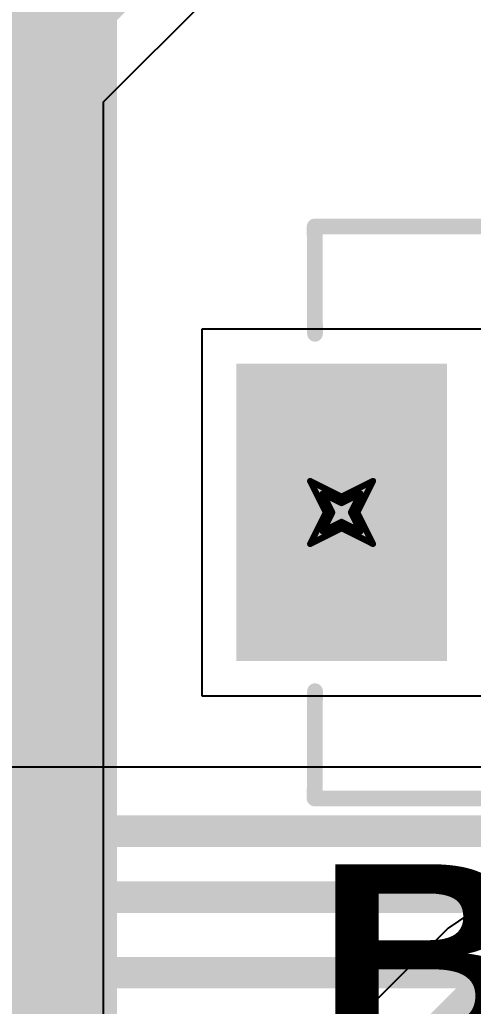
# Model space of a CAD drawing. Header units: inches. Extents: x -36 to 349, y -11 to 240.
# Drawn here: x 143.64 to 147.31, y 81.39 to 89.36 of the extents above; entities that cross this region are included whole.
import ezdxf

# ---------------------------------------------------------------- set-up
doc = ezdxf.new("R2010")
doc.units = ezdxf.units.IN
for name, color, linetype in [('Bottom Layer', 5, 'Continuous'), ('Bottom Solder', 6, 'Continuous'), ('Drill Drawing', 1, 'Continuous'), ('Layer 1', 16, 'Continuous'), ('Layer 2', 76, 'Continuous'), ('Multi-Layer', 9, 'Continuous'), ('Pad Holes', 156, 'Continuous'), ('Top Layer', 1, 'Continuous'), ('Top Overlay', 2, 'Continuous'), ('Top Solder', 216, 'Continuous')]:
    doc.layers.add(name, color=color, linetype=linetype)
doc.styles.add('Arial Black_Bold', font='', dxfattribs={"height": 0.2})
doc.styles.get('Arial Black_Bold').set_extended_font_data('Arial Black', bold=True)

# ---------------------------------------------------------------- blocks, each defined once
blk = doc.blocks.new('SS_12D02_G040_166')
at = {"layer": 'Bottom Layer'}
blk.add_hatch(color=5, dxfattribs=at).paths.add_polyline_path([(-3.35, -1.1), (-4.85, -1.1), (-4.85, 1.1), (-3.35, 1.1)])
at = {"layer": 'Bottom Solder'}
blk.add_hatch(color=6, dxfattribs=at).paths.add_polyline_path([(-3.2484, -1.2016), (-4.9516, -1.2016), (-4.9516, 1.2016), (-3.2484, 1.2016)])
at = {"layer": 'Layer 1'}
blk.add_hatch(color=16, dxfattribs=at).paths.add_polyline_path([(-3.35, -1.1), (-4.85, -1.1), (-4.85, 1.1), (-3.35, 1.1)])
at = {"layer": 'Layer 2'}
blk.add_hatch(color=76, dxfattribs=at).paths.add_polyline_path([(-3.35, -1.1), (-4.85, -1.1), (-4.85, 1.1), (-3.35, 1.1)])
at = {"layer": 'Multi-Layer'}
blk.add_hatch(color=9, dxfattribs=at).paths.add_polyline_path([(-3.35, -1.1), (-4.85, -1.1), (-4.85, 1.1), (-3.35, 1.1)])
at = {"layer": 'Pad Holes'}
blk.add_hatch(color=7, dxfattribs=at).paths.add_polyline_path([(-4.45, -0.75), (-4.45, 0.75), (-3.75, 0.75), (-3.75, -0.75)])
at = {"layer": 'Top Layer'}
blk.add_hatch(color=1, dxfattribs=at).paths.add_polyline_path([(-3.35, -1.1), (-4.85, -1.1), (-4.85, 1.1), (-3.35, 1.1)])
at = {"layer": 'Top Solder'}
blk.add_hatch(color=216, dxfattribs=at).paths.add_polyline_path([(-3.2484, -1.2016), (-4.9516, -1.2016), (-4.9516, 1.2016), (-3.2484, 1.2016)])
at = {"layer": 'Top Overlay'}
for points in [[(-4.318, 2.3114, 0.127, 0.127, 0), (-4.315, 1.4442, 0.127, 0.127, 0)], [(-4.315, 2.3114, 0.127, 0.127, 0), (4.315, 2.3114, 0.127, 0.127, 0)], [(-4.318, -2.3114, 0.127, 0.127, 0), (-4.315, -1.4442, 0.127, 0.127, 0)], [(-4.315, -2.3114, 0.127, 0.127, 0), (4.315, -2.3114, 0.127, 0.127, 0)]]:
    blk.add_lwpolyline(points, format="xyseb", dxfattribs=at)
for points in [[(-4.3498, 2.3114, 0.0635, 0.0635, 1), (-4.2862, 2.3114, 0.0635, 0.0635, 1)], [(-4.3468, 2.3114, 0.0635, 0.0635, 1), (-4.2833, 2.3114, 0.0635, 0.0635, 1)], [(-4.3468, 1.4442, 0.0635, 0.0635, 1), (-4.2833, 1.4442, 0.0635, 0.0635, 1)], [(-4.3468, -1.4442, 0.0635, 0.0635, 1), (-4.2833, -1.4442, 0.0635, 0.0635, 1)], [(-4.3498, -2.3114, 0.0635, 0.0635, 1), (-4.2863, -2.3114, 0.0635, 0.0635, 1)], [(-4.3468, -2.3114, 0.0635, 0.0635, 1), (-4.2833, -2.3114, 0.0635, 0.0635, 1)]]:
    blk.add_lwpolyline(points, format="xyseb", close=True, dxfattribs=at)

msp = doc.modelspace()

# ---------------------------------------------------------------- hatches: boundary and pattern name
at = {"layer": 'Layer 1'}
msp.add_hatch(color=16, dxfattribs=at).paths.add_polyline_path([(129.413, 76.454), (144.4248, 76.454), (144.4248, 91.013), (129.413, 91.013)])

# ---------------------------------------------------------------- linework, layer by layer
at = {"layer": 'Bottom Layer'}
for p, q in [((147.3727, 86.8611), (145.1107, 86.8611)), ((145.1107, 86.8611), (145.1107, 83.8991)), ((145.1107, 83.8991), (147.3727, 83.8991)), ((152.0014, 83.322), (140.2999, 83.322))]:
    msp.add_line(p, q, dxfattribs=at)
for points in [[(129.6407, 82.804, 0.254, 0.254, 0), (152.0014, 82.804, 0.254, 0.254, 0)], [(129.3496, 82.2706, 0.254, 0.254, 0), (151.7348, 82.2706, 0.254, 0.254, 0)], [(129.0673, 81.661, 0.254, 0.254, 0), (151.4808, 81.661, 0.254, 0.254, 0)]]:
    msp.add_lwpolyline(points, format="xyseb", dxfattribs=at)
at = {"layer": 'Drill Drawing'}
for points in [[(145.9877, 85.6341, 0.0508, 0.0508, 0), (146.2417, 85.5071, 0.0508, 0.0508, 0)], [(145.9877, 85.6341, 0.0508, 0.0508, 0), (146.1147, 85.3801, 0.0508, 0.0508, 0)], [(146.2417, 85.5071, 0.0508, 0.0508, 0), (146.4957, 85.6341, 0.0508, 0.0508, 0)], [(146.3687, 85.3801, 0.0508, 0.0508, 0), (146.4957, 85.6341, 0.0508, 0.0508, 0)], [(146.0893, 85.5325, 0.0508, 0.0508, 0), (146.2417, 85.4563, 0.0508, 0.0508, 0)], [(146.0893, 85.5325, 0.0508, 0.0508, 0), (146.1655, 85.3801, 0.0508, 0.0508, 0)], [(146.2417, 85.4563, 0.0508, 0.0508, 0), (146.3941, 85.5325, 0.0508, 0.0508, 0)], [(146.3179, 85.3801, 0.0508, 0.0508, 0), (146.3941, 85.5325, 0.0508, 0.0508, 0)], [(145.9877, 85.1261, 0.0508, 0.0508, 0), (146.1147, 85.3801, 0.0508, 0.0508, 0)], [(146.0893, 85.2277, 0.0508, 0.0508, 0), (146.1655, 85.3801, 0.0508, 0.0508, 0)], [(146.3179, 85.3801, 0.0508, 0.0508, 0), (146.3941, 85.2277, 0.0508, 0.0508, 0)], [(146.3687, 85.3801, 0.0508, 0.0508, 0), (146.4957, 85.1261, 0.0508, 0.0508, 0)], [(146.0893, 85.2277, 0.0508, 0.0508, 0), (146.2417, 85.3039, 0.0508, 0.0508, 0)], [(146.2417, 85.3039, 0.0508, 0.0508, 0), (146.3941, 85.2277, 0.0508, 0.0508, 0)], [(145.9877, 85.1261, 0.0508, 0.0508, 0), (146.2417, 85.2531, 0.0508, 0.0508, 0)], [(146.2417, 85.2531, 0.0508, 0.0508, 0), (146.4957, 85.1261, 0.0508, 0.0508, 0)]]:
    msp.add_lwpolyline(points, format="xyseb", dxfattribs=at)
for points in [[(145.975, 85.6341, 0.0254, 0.0254, 1), (146.0004, 85.6341, 0.0254, 0.0254, 1)], [(145.975, 85.6341, 0.0254, 0.0254, 1), (146.0004, 85.6341, 0.0254, 0.0254, 1)], [(146.483, 85.6341, 0.0254, 0.0254, 1), (146.5084, 85.6341, 0.0254, 0.0254, 1)], [(146.483, 85.6341, 0.0254, 0.0254, 1), (146.5084, 85.6341, 0.0254, 0.0254, 1)], [(146.0766, 85.5325, 0.0254, 0.0254, 1), (146.102, 85.5325, 0.0254, 0.0254, 1)], [(146.0766, 85.5325, 0.0254, 0.0254, 1), (146.102, 85.5325, 0.0254, 0.0254, 1)], [(146.3814, 85.5325, 0.0254, 0.0254, 1), (146.4068, 85.5325, 0.0254, 0.0254, 1)], [(146.3814, 85.5325, 0.0254, 0.0254, 1), (146.4068, 85.5325, 0.0254, 0.0254, 1)], [(146.229, 85.5071, 0.0254, 0.0254, 1), (146.2544, 85.5071, 0.0254, 0.0254, 1)], [(146.229, 85.5071, 0.0254, 0.0254, 1), (146.2544, 85.5071, 0.0254, 0.0254, 1)], [(146.229, 85.4563, 0.0254, 0.0254, 1), (146.2544, 85.4563, 0.0254, 0.0254, 1)], [(146.229, 85.4563, 0.0254, 0.0254, 1), (146.2544, 85.4563, 0.0254, 0.0254, 1)], [(146.102, 85.3801, 0.0254, 0.0254, 1), (146.1274, 85.3801, 0.0254, 0.0254, 1)], [(146.102, 85.3801, 0.0254, 0.0254, 1), (146.1274, 85.3801, 0.0254, 0.0254, 1)], [(146.1528, 85.3801, 0.0254, 0.0254, 1), (146.1782, 85.3801, 0.0254, 0.0254, 1)], [(146.1528, 85.3801, 0.0254, 0.0254, 1), (146.1782, 85.3801, 0.0254, 0.0254, 1)], [(146.3052, 85.3801, 0.0254, 0.0254, 1), (146.3306, 85.3801, 0.0254, 0.0254, 1)], [(146.3052, 85.3801, 0.0254, 0.0254, 1), (146.3306, 85.3801, 0.0254, 0.0254, 1)], [(146.356, 85.3801, 0.0254, 0.0254, 1), (146.3814, 85.3801, 0.0254, 0.0254, 1)], [(146.356, 85.3801, 0.0254, 0.0254, 1), (146.3814, 85.3801, 0.0254, 0.0254, 1)], [(146.229, 85.3039, 0.0254, 0.0254, 1), (146.2544, 85.3039, 0.0254, 0.0254, 1)], [(146.229, 85.3039, 0.0254, 0.0254, 1), (146.2544, 85.3039, 0.0254, 0.0254, 1)], [(146.0766, 85.2277, 0.0254, 0.0254, 1), (146.102, 85.2277, 0.0254, 0.0254, 1)], [(146.0766, 85.2277, 0.0254, 0.0254, 1), (146.102, 85.2277, 0.0254, 0.0254, 1)], [(146.229, 85.2531, 0.0254, 0.0254, 1), (146.2544, 85.2531, 0.0254, 0.0254, 1)], [(146.229, 85.2531, 0.0254, 0.0254, 1), (146.2544, 85.2531, 0.0254, 0.0254, 1)], [(146.3814, 85.2277, 0.0254, 0.0254, 1), (146.4068, 85.2277, 0.0254, 0.0254, 1)], [(146.3814, 85.2277, 0.0254, 0.0254, 1), (146.4068, 85.2277, 0.0254, 0.0254, 1)], [(145.975, 85.1261, 0.0254, 0.0254, 1), (146.0004, 85.1261, 0.0254, 0.0254, 1)], [(145.975, 85.1261, 0.0254, 0.0254, 1), (146.0004, 85.1261, 0.0254, 0.0254, 1)], [(146.483, 85.1261, 0.0254, 0.0254, 1), (146.5084, 85.1261, 0.0254, 0.0254, 1)], [(146.483, 85.1261, 0.0254, 0.0254, 1), (146.5084, 85.1261, 0.0254, 0.0254, 1)]]:
    msp.add_lwpolyline(points, format="xyseb", close=True, dxfattribs=at)
at = {"layer": 'Layer 1'}
for p, q in [((147.3727, 86.8611), (145.1107, 86.8611)), ((145.1107, 86.8611), (145.1107, 83.8991)), ((145.1107, 83.8991), (147.3727, 83.8991))]:
    msp.add_line(p, q, dxfattribs=at)
msp.add_lwpolyline([(143.9934, 86.0812, 0.254, 0.254, 0), (144.272, 85.8026, 0.254, 0.254, 0)], format="xyseb", dxfattribs=at)
for points in [[(143.9299, 86.0812, 0.127, 0.127, 1), (144.0569, 86.0812, 0.127, 0.127, 1)], [(144.2085, 85.8026, 0.127, 0.127, 1), (144.3355, 85.8026, 0.127, 0.127, 1)]]:
    msp.add_lwpolyline(points, format="xyseb", close=True, dxfattribs=at)
at = {"layer": 'Layer 2'}
for p, q in [((147.3727, 86.8611), (145.1107, 86.8611)), ((145.1107, 86.8611), (145.1107, 83.8991)), ((145.1107, 83.8991), (147.3727, 83.8991))]:
    msp.add_line(p, q, dxfattribs=at)
at = {"layer": 'Top Layer'}
for p, q in [((144.3164, 88.6987), (146.8252, 91.2075)), ((144.3164, 74.7889), (144.3164, 88.6987)), ((147.3727, 86.8611), (145.1107, 86.8611)), ((145.1107, 86.8611), (145.1107, 83.8991)), ((145.1107, 83.8991), (147.3727, 83.8991)), ((147.2715, 82.1331), (147.1035, 82.0208)), ((147.4697, 82.1726), (147.2715, 82.1331)), ((147.1035, 82.0208), (146.0644, 80.9818))]:
    msp.add_line(p, q, dxfattribs=at)
for points in [[(143.7984, 88.9132, 0.254, 0.254, 0), (146.459, 91.5738, 0.254, 0.254, 0)], [(143.7984, 74.5744, 0.254, 0.254, 0), (143.7984, 88.9132, 0.254, 0.254, 0)], [(146.4307, 80.6155, 0.254, 0.254, 0), (147.4697, 81.6546, 0.254, 0.254, 0)]]:
    msp.add_lwpolyline(points, format="xyseb", dxfattribs=at)
msp.add_lwpolyline([(143.7349, 88.9132, 0.127, 0.127, 1), (143.8619, 88.9132, 0.127, 0.127, 1)], format="xyseb", close=True, dxfattribs=at)
msp.add_lwpolyline([(143.7349, 88.9132, 0.127, 0.127, 1), (143.8619, 88.9132, 0.127, 0.127, 1)], format="xyseb", close=True, dxfattribs=at)

# ---------------------------------------------------------------- block references
msp.add_blockref('SS_12D02_G040_166', (150.3417, 85.3801))

# ---------------------------------------------------------------- texts
at = {"layer": 'Top Overlay', "style": 'Arial Black_Bold'}
msp.add_text('BOOT', height=1.524, rotation=360, dxfattribs=at).set_placement((146.0267, 81.0134))

doc.saveas('drawing.dxf')
